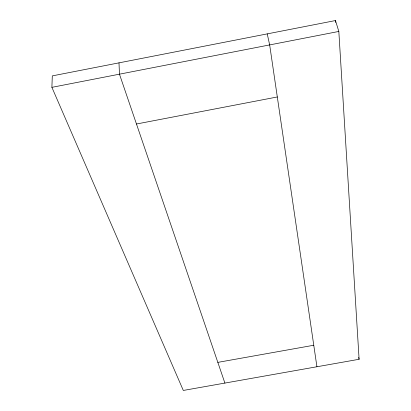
<?xml version="1.0" encoding="UTF-8"?>
<svg xmlns="http://www.w3.org/2000/svg" width="411" height="411" viewBox="0 0 411 411"><rect width="100%" height="100%" fill="white"/><g stroke="black" fill="none" stroke-linecap="round" stroke-linejoin="round"><path stroke-width="0.62" d="M51.894 87.338L52.3 75.886L335.479 20.55L338.828 31.442L359.106 359.281L183.311 390.45L51.894 87.338L338.828 31.442M136.473 124.009L277.312 96.97M217.835 362.374L313.768 345.25M224.899 383.078L119.462 74.175L118.995 62.852M358.664 357.421L359.106 359.281M267.232 33.887L269.667 44.917L316.927 366.761M335.479 20.55L335.607 22.471"/></g></svg>
